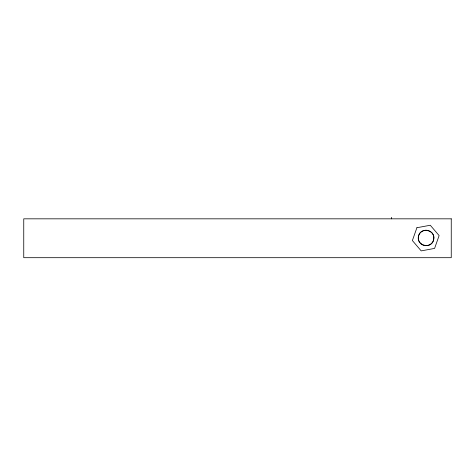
<?xml version="1.0" encoding="UTF-8"?>
<svg xmlns="http://www.w3.org/2000/svg" width="475" height="475" viewBox="0 0 475 475"><rect width="100%" height="100%" fill="white"/><g stroke="black" fill="none" stroke-linecap="round" stroke-linejoin="round"><path stroke-width="0.71" d="M391.376 217.307L391.376 218.827M418.445 236.443C416.136 246.163 432.131 249.333 433.699 239.465C436.008 229.74 420.019 226.575 418.445 236.443M416.907 227.727L412.377 240.552L421.212 250.895L434.589 248.407L439.12 235.582L430.279 225.245L416.907 227.727M451.25 218.827L23.75 218.827L23.75 257.693L451.25 257.693L451.25 218.827M420.951 243.8A7.772 7.772 0 0 0 433.699 239.465A7.772 7.772 0 0 0 423.569 230.595A7.772 7.772 0 0 0 420.951 243.8"/></g></svg>
